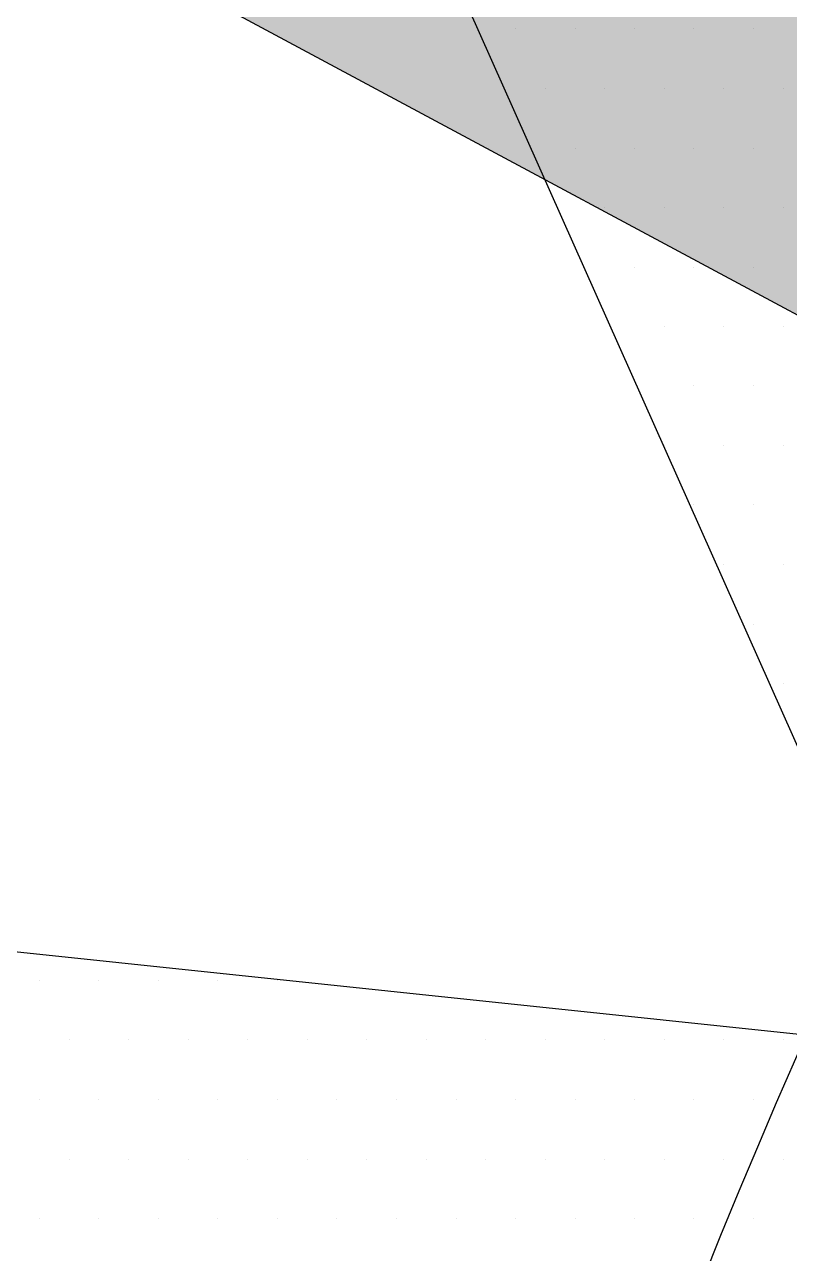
# Paper-space layout 'TOP_A1_00200_01-01-2017_MODELE' of a CAD drawing. Header units: millimetres. Extents: x -52 to 293, y -3 to 294.
# Drawn here: x 200.124 to 200.831, y 132.181 to 133.318 of the extents above; entities that cross this region are included whole.
import ezdxf

# ---------------------------------------------------------------- set-up
doc = ezdxf.new("R2010")
doc.units = ezdxf.units.MM
doc.header["$LTSCALE"] = 2
doc.linetypes.add('CACHEX2', pattern=[0.75, 0.5, -0.25])
for name, color, linetype in [('CALQUE_7', 4, 'Continuous'), ('CARTOUCHE', 7, 'Continuous'), ('rosace', 7, 'Continuous')]:
    doc.layers.add(name, color=color, linetype=linetype)

# ---------------------------------------------------------------- blocks, each defined once
blk = doc.blocks.new('A$C715108E3')
at = {"layer": 'CALQUE_7', "color": 131}
for p, q in [((-19.5277, -8.2855), (-19.5277, -8.2855)), ((-19.469, -8.2855), (-19.469, -8.2855)), ((-19.377, -8.2855), (-19.377, -8.2855)), ((-19.2852, -8.2855), (-19.2852, -8.2855)), ((-19.1941, -8.2855), (-19.1941, -8.2855)), ((-19.1019, -8.2855), (-19.1019, -8.2855)), ((-19.487, -8.3777), (-19.487, -8.3777)), ((-19.4228, -8.3777), (-19.4228, -8.3777)), ((-19.3313, -8.3777), (-19.3313, -8.3777)), ((-19.2395, -8.3777), (-19.2395, -8.3777)), ((-19.1476, -8.3777), (-19.1476, -8.3777)), ((-19.0562, -8.3777), (-19.0562, -8.3777)), ((-19.4464, -8.4692), (-19.4464, -8.4692)), ((-19.377, -8.4692), (-19.377, -8.4692)), ((-19.2852, -8.4692), (-19.2852, -8.4692)), ((-19.1941, -8.4692), (-19.1941, -8.4692)), ((-19.1019, -8.4692), (-19.1019, -8.4692)), ((-19.4055, -8.5607), (-19.4055, -8.5607)), ((-19.3313, -8.5607), (-19.3313, -8.5607)), ((-19.2395, -8.5607), (-19.2395, -8.5607)), ((-19.1476, -8.5607), (-19.1476, -8.5607)), ((-19.0562, -8.5607), (-19.0562, -8.5607)), ((-19.3639, -8.6529), (-19.3639, -8.6529)), ((-19.2852, -8.6529), (-19.2852, -8.6529)), ((-19.1941, -8.6529), (-19.1941, -8.6529)), ((-19.1019, -8.6529), (-19.1019, -8.6529)), ((-19.3231, -8.7445), (-19.3231, -8.7445)), ((-19.2395, -8.7445), (-19.2395, -8.7445)), ((-19.1476, -8.7445), (-19.1476, -8.7445)), ((-19.0562, -8.7445), (-19.0562, -8.7445)), ((-19.2826, -8.8356), (-19.2826, -8.8356)), ((-19.1941, -8.8356), (-19.1941, -8.8356)), ((-19.1019, -8.8356), (-19.1019, -8.8356)), ((-19.2417, -8.9282), (-19.2417, -8.9282)), ((-19.2395, -8.9282), (-19.2395, -8.9282)), ((-19.1476, -8.9282), (-19.1476, -8.9282)), ((-19.0562, -8.9282), (-19.0562, -8.9282)), ((-19.2009, -9.0196), (-19.2009, -9.0196)), ((-19.1941, -9.0196), (-19.1941, -9.0196)), ((-19.1019, -9.0196), (-19.1019, -9.0196)), ((-19.1596, -9.1109), (-19.1596, -9.1109)), ((-19.1476, -9.1109), (-19.1476, -9.1109)), ((-19.0562, -9.1109), (-19.0562, -9.1109)), ((-19.1188, -9.2033), (-19.1188, -9.2033)), ((-19.1019, -9.2033), (-19.1019, -9.2033)), ((-19.0781, -9.2946), (-19.0781, -9.2946)), ((-19.0562, -9.2946), (-19.0562, -9.2946)), ((-20.2026, -9.7535), (-20.2026, -9.7535)), ((-20.1113, -9.7535), (-20.1113, -9.7535)), ((-20.0195, -9.7535), (-20.0195, -9.7535)), ((-19.9275, -9.7535), (-19.9275, -9.7535)), ((-19.8354, -9.7535), (-19.8354, -9.7535)), ((-20.157, -9.8448), (-20.157, -9.8448)), ((-20.065, -9.8448), (-20.065, -9.8448)), ((-19.9737, -9.8448), (-19.9737, -9.8448)), ((-19.8817, -9.8448), (-19.8817, -9.8448)), ((-19.7897, -9.8448), (-19.7897, -9.8448)), ((-19.6979, -9.8448), (-19.6979, -9.8448)), ((-19.6068, -9.8448), (-19.6068, -9.8448)), ((-19.5146, -9.8448), (-19.5146, -9.8448)), ((-19.4228, -9.8448), (-19.4228, -9.8448)), ((-19.3317, -9.8448), (-19.3317, -9.8448)), ((-19.2397, -9.8448), (-19.2397, -9.8448)), ((-19.1476, -9.8448), (-19.1476, -9.8448)), ((-19.0564, -9.8448), (-19.0564, -9.8448)), ((-20.2026, -9.9374), (-20.2026, -9.9374)), ((-20.1113, -9.9374), (-20.1113, -9.9374)), ((-20.0195, -9.9374), (-20.0195, -9.9374)), ((-19.9275, -9.9374), (-19.9275, -9.9374)), ((-19.8354, -9.9374), (-19.8354, -9.9374)), ((-19.7444, -9.9374), (-19.7444, -9.9374)), ((-19.6525, -9.9374), (-19.6525, -9.9374)), ((-19.5605, -9.9374), (-19.5605, -9.9374)), ((-19.4689, -9.9374), (-19.4689, -9.9374)), ((-19.377, -9.9374), (-19.377, -9.9374)), ((-19.2852, -9.9374), (-19.2852, -9.9374)), ((-19.1939, -9.9374), (-19.1939, -9.9374)), ((-19.1019, -9.9374), (-19.1019, -9.9374)), ((-20.157, -10.0289), (-20.157, -10.0289)), ((-20.065, -10.0289), (-20.065, -10.0289)), ((-19.9737, -10.0289), (-19.9737, -10.0289)), ((-19.8817, -10.0289), (-19.8817, -10.0289)), ((-19.7897, -10.0289), (-19.7897, -10.0289)), ((-19.6979, -10.0289), (-19.6979, -10.0289)), ((-19.6068, -10.0289), (-19.6068, -10.0289)), ((-19.5146, -10.0289), (-19.5146, -10.0289)), ((-19.4228, -10.0289), (-19.4228, -10.0289)), ((-19.3317, -10.0289), (-19.3317, -10.0289)), ((-19.2397, -10.0289), (-19.2397, -10.0289)), ((-19.1476, -10.0289), (-19.1476, -10.0289)), ((-19.0564, -10.0289), (-19.0564, -10.0289)), ((-20.2026, -10.1201), (-20.2026, -10.1201)), ((-20.1113, -10.1201), (-20.1113, -10.1201)), ((-20.0195, -10.1201), (-20.0195, -10.1201)), ((-19.9275, -10.1201), (-19.9275, -10.1201)), ((-19.8354, -10.1201), (-19.8354, -10.1201)), ((-19.7444, -10.1201), (-19.7444, -10.1201)), ((-19.6525, -10.1201), (-19.6525, -10.1201)), ((-19.5605, -10.1201), (-19.5605, -10.1201)), ((-19.4689, -10.1201), (-19.4689, -10.1201)), ((-19.377, -10.1201), (-19.377, -10.1201)), ((-19.2852, -10.1201), (-19.2852, -10.1201)), ((-19.1939, -10.1201), (-19.1939, -10.1201)), ((-19.1019, -10.1201), (-19.1019, -10.1201))]:
    blk.add_line(p, q, dxfattribs=at)
blk.add_lwpolyline([(-13.4372, -9.6448), (-17.1584, -8.2441), (-18.0286, -7.9298), (-18.0526, -7.5674), (-19.5918, -4.1428), (-19.9715, -4.6917), (-20.3358, -5.3705), (-20.5244, -6.0493), (-18.8268, -9.8581), (-21.759, -9.5491), (-21.8471, -10.1027), (-21.9097, -10.8565), (-21.9352, -11.1957), (-19.0429, -11.5482), (-21.5982, -15.1374), (-21.3595, -15.879), (-21.1447, -16.5576), (-21.0193, -16.9601), (-20.5289, -16.3696), (-17.1333, -11.706), (-13.6302, -12.0681)], dxfattribs=at)
blk = doc.blocks.new('A$C581E6685')
at = {"layer": 'rosace'}
blk.add_hatch(color=32, dxfattribs=at).paths.add_polyline_path([(-39.8519, 24.2064), (-42.1559, 23.0023), (-56.2481, 30.5655)])
at = {"layer": 'rosace', "color": 32}
blk.add_lwpolyline([(-39.8519, 24.2064), (-42.1559, 23.0023), (-56.2481, 30.5655)], close=True, dxfattribs=at)
at = {"layer": 'rosace', "color": 32, "linetype": 'CACHEX2', "ltscale": 1.5}
blk.add_ellipse((-38.0538, 23.8138), major_axis=(-19.0311, -3.534), ratio=0.590567, dxfattribs=at)
at = {"layer": 'rosace', "color": 32}
blk.add_ellipse((-37.6144, 23.8499), major_axis=(-13.5768, -4.2839), ratio=0.791971, dxfattribs=at)
at = {"layer": 'CARTOUCHE'}
blk.add_blockref('A$C715108E3', (-31.6739, 36.3189), dxfattribs=at)

psp = doc.layouts.new('TOP_A1_00200_01-01-2017_MODELE')

# ---------------------------------------------------------------- linework, layer by layer
at = {"layer": 'CARTOUCHE'}
psp.add_rational_spline([(193.9931, 140.7359), (193.9931, 129.8447), (193.9931, 118.9535), (193.9931, 115.1135), (197.8331, 115.1135), (243.3724, 115.1135), (288.9116, 115.1135), (292.7516, 115.1135), (292.7516, 118.9535), (292.7516, 129.8447), (292.7516, 140.7359), (292.7516, 144.5759), (288.9116, 144.5759), (243.3724, 144.5759), (197.8331, 144.5759), (193.9931, 144.5759), (193.9931, 140.7359)], [1, 1, 1, 0.707106781187, 1, 1, 1, 0.707106781187, 1, 1, 1, 0.707106781187, 1, 1, 1, 0.707106781187, 1], degree=2, knots=[0, 0, 0, 1, 1, 2.570796, 2.570796, 3.570796, 3.570796, 5.141593, 5.141593, 6.141593, 6.141593, 7.712389, 7.712389, 8.712389, 8.712389, 10.283185, 10.283185, 10.283185], dxfattribs=at)

# ---------------------------------------------------------------- block references
at = {"layer": 'CARTOUCHE', "xscale": 0.6, "yscale": 0.6, "zscale": 0.6}
psp.add_blockref('A$C581E6685', (231.2638, 116.4941), dxfattribs=at)

doc.saveas('drawing.dxf')
